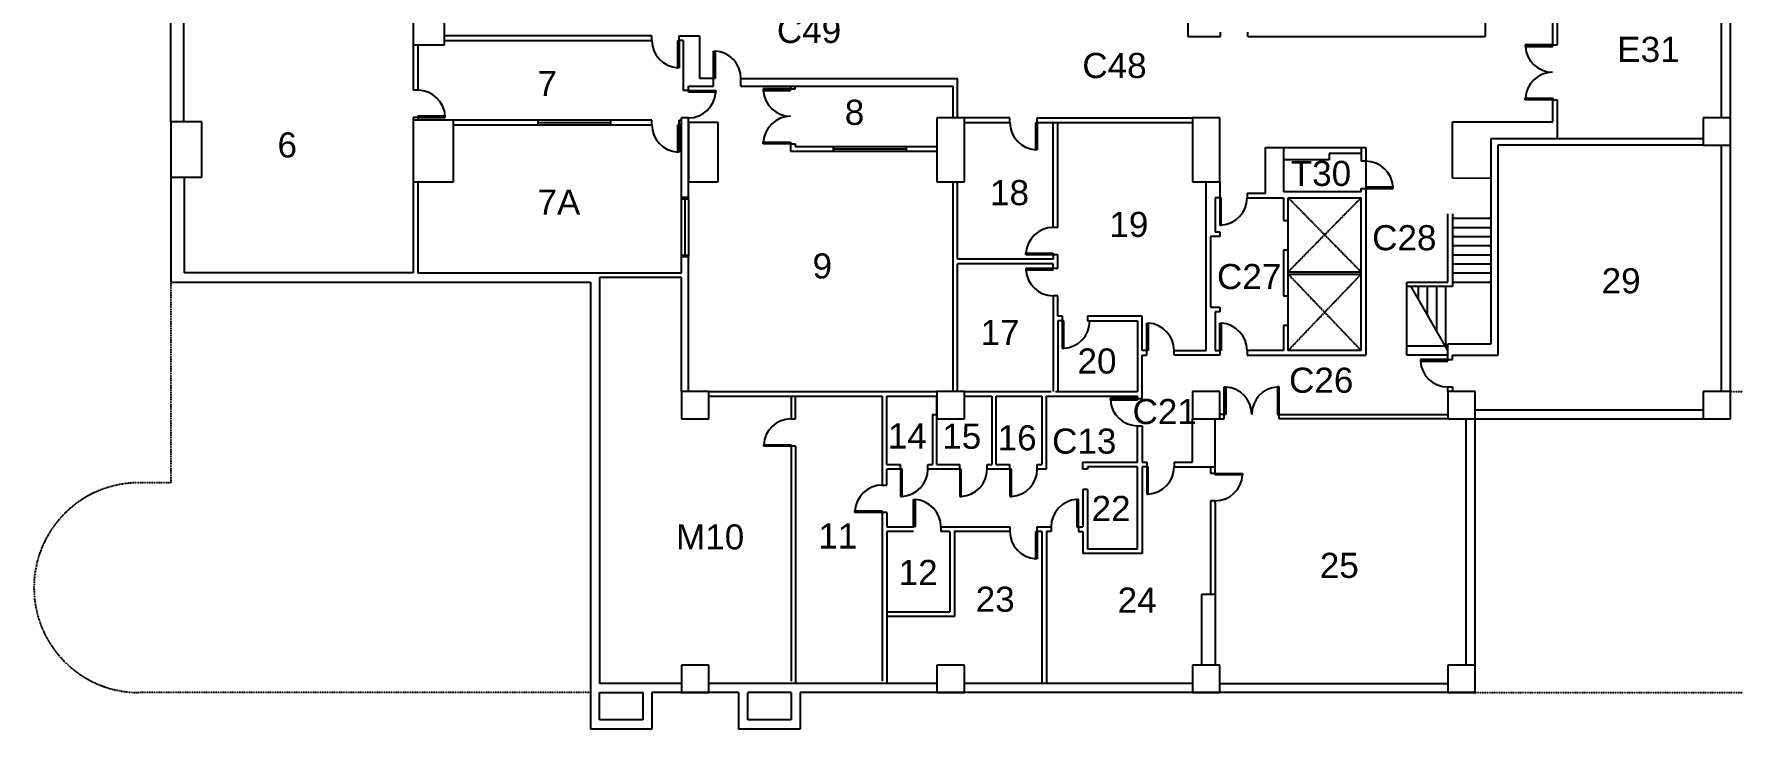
# Model space of a CAD drawing. Header units: inches. Extents: x -22 to 3512, y -1921 to 671.
# Drawn here: x 98 to 2332, y -1921 to -1006 of the extents above; entities that cross this region are included whole.
import ezdxf

# ---------------------------------------------------------------- set-up
doc = ezdxf.new("R2010")
doc.units = ezdxf.units.IN
doc.header["$LTSCALE"] = 0.375
doc.header["$MEASUREMENT"] = 0
doc.linetypes.add('CENTERX2', pattern=[4, 2.5, -0.5, 0.5, -0.5])
doc.linetypes.add('HIDDEN', pattern=[0.375, 0.25, -0.125])
for name, color, linetype in [('A-DOOR', 4, 'CONTINUOUS'), ('A-FLOR-STRS', 4, 'CONTINUOUS'), ('A-GLAZ', 3, 'CONTINUOUS'), ('A-PFLR-TEXT', 3, 'CONTINUOUS'), ('A-ROOF-OTLN', 6, 'CONTINUOUS'), ('A-WALL', 5, 'CONTINUOUS'), ('A-WALL-JAMB', 6, 'CONTINUOUS'), ('S-COLS', 6, 'CONTINUOUS')]:
    doc.layers.add(name, color=color, linetype=linetype)
doc.styles.get("Standard").update_dxf_attribs({"font": 'arial.ttf'})

msp = doc.modelspace()

# ---------------------------------------------------------------- linework, layer by layer
at = {"layer": 'A-DOOR'}
for p, q in [((945.5, -1050.8), (945.5, -1014.8)), ((945.5, -1014.8), (947.5, -1014.8)), ((947.5, -1014.8), (947.5, -1050.8)), ((2096.5, -1020.8), (2060.5, -1020.8)), ((2060.5, -1020.8), (2060.5, -1022.8)), ((2060.5, -1022.8), (2096.5, -1022.8)), ((2096.5, -1022.8), (2096.5, -1020.8)), ((992.5, -1064.8), (992.5, -1028.8)), ((992.5, -1028.8), (994.5, -1028.8)), ((994.5, -1028.8), (994.5, -1064.8)), ((947.5, -1050.8), (945.5, -1050.8)), ((994.5, -1064.8), (992.5, -1064.8)), ((959.5, -1080.8), (995.5, -1080.8)), ((959.5, -1082.8), (959.5, -1080.8)), ((995.5, -1082.8), (959.5, -1082.8)), ((995.5, -1080.8), (995.5, -1082.8)), ((1093.9, -1078.7), (1057.9, -1078.7)), ((1057.9, -1078.7), (1057.9, -1080.7)), ((1057.9, -1080.7), (1093.9, -1080.7)), ((1093.9, -1080.7), (1093.9, -1078.7)), ((2060.5, -1092.8), (2060.5, -1090.8)), ((2060.5, -1090.8), (2096.5, -1090.8)), ((2096.5, -1092.8), (2060.5, -1092.8)), ((2096.5, -1090.8), (2096.5, -1092.8)), ((639.5, -1114.3), (603.5, -1114.3)), ((603.5, -1114.3), (603.5, -1116.3)), ((603.5, -1116.3), (639.5, -1116.3)), ((639.5, -1116.3), (639.5, -1114.3)), ((945.5, -1161.8), (945.5, -1125.8)), ((945.5, -1125.8), (947.5, -1125.8)), ((947.5, -1125.8), (947.5, -1161.8)), ((1416.5, -1158.8), (1416.5, -1122.8)), ((1416.5, -1122.8), (1418.5, -1122.8)), ((1418.5, -1122.8), (1418.5, -1158.8)), ((1057.9, -1150.7), (1057.9, -1148.7)), ((1057.9, -1148.7), (1093.9, -1148.7)), ((1093.9, -1150.7), (1057.9, -1150.7)), ((1093.9, -1148.7), (1093.9, -1150.7)), ((1418.5, -1158.8), (1416.5, -1158.8)), ((947.5, -1161.8), (945.5, -1161.8)), ((1658.5, -1221.8), (1658.5, -1257.8)), ((1660.5, -1221.8), (1658.5, -1221.8)), ((1660.5, -1257.8), (1660.5, -1221.8)), ((1886.5, -1207.8), (1850.5, -1207.8)), ((1850.5, -1207.8), (1850.5, -1209.8)), ((1850.5, -1209.8), (1886.5, -1209.8)), ((1886.5, -1209.8), (1886.5, -1207.8)), ((1658.5, -1257.8), (1660.5, -1257.8)), ((1403.4, -1296.8), (1403.4, -1294.8)), ((1403.4, -1294.8), (1439.4, -1294.8)), ((1439.4, -1294.8), (1439.4, -1296.8)), ((1439.4, -1296.8), (1403.4, -1296.8)), ((1439.4, -1314.8), (1403.4, -1314.8)), ((1403.4, -1314.8), (1403.4, -1316.8)), ((1403.4, -1316.8), (1439.4, -1316.8)), ((1439.4, -1316.8), (1439.4, -1314.8)), ((1451.4, -1383.8), (1451.4, -1419.8)), ((1453.4, -1383.8), (1451.4, -1383.8)), ((1453.4, -1419.8), (1453.4, -1383.8)), ((1562.5, -1422.8), (1562.5, -1386.8)), ((1562.5, -1386.8), (1564.5, -1386.8)), ((1564.5, -1386.8), (1564.5, -1422.8)), ((1658.5, -1422.8), (1658.5, -1386.8)), ((1658.5, -1386.8), (1660.5, -1386.8)), ((1660.5, -1386.8), (1660.5, -1422.8)), ((1451.4, -1419.8), (1453.4, -1419.8)), ((1564.5, -1422.8), (1562.5, -1422.8)), ((1660.5, -1422.8), (1658.5, -1422.8)), ((1958.5, -1434.8), (1922.5, -1434.8)), ((1922.5, -1434.8), (1922.5, -1436.8)), ((1922.5, -1436.8), (1958.5, -1436.8)), ((1958.5, -1436.8), (1958.5, -1434.8)), ((1664.5, -1506.8), (1664.5, -1470.8)), ((1664.5, -1470.8), (1666.5, -1470.8)), ((1666.5, -1470.8), (1666.5, -1506.8)), ((1736.5, -1470.8), (1734.5, -1470.8)), ((1734.5, -1470.8), (1734.5, -1506.8)), ((1736.5, -1506.8), (1736.5, -1470.8)), ((1550.5, -1485.8), (1514.5, -1485.8)), ((1514.5, -1485.8), (1514.5, -1487.8)), ((1514.5, -1487.8), (1550.5, -1487.8)), ((1550.5, -1487.8), (1550.5, -1485.8)), ((1666.5, -1506.8), (1664.5, -1506.8)), ((1734.5, -1506.8), (1736.5, -1506.8)), ((1058.5, -1548.8), (1058.5, -1546.8)), ((1058.5, -1546.8), (1094.5, -1546.8)), ((1094.5, -1548.8), (1058.5, -1548.8)), ((1094.5, -1546.8), (1094.5, -1548.8)), ((1238.5, -1578.8), (1238.5, -1614.8)), ((1240.5, -1578.8), (1238.5, -1578.8)), ((1240.5, -1614.8), (1240.5, -1578.8)), ((1316.5, -1578.8), (1316.5, -1614.8)), ((1318.5, -1578.8), (1316.5, -1578.8)), ((1318.5, -1614.8), (1318.5, -1578.8)), ((1382.5, -1578.8), (1382.5, -1614.8)), ((1384.5, -1578.8), (1382.5, -1578.8)), ((1384.5, -1614.8), (1384.5, -1578.8)), ((1562.5, -1575.8), (1562.5, -1611.8)), ((1564.5, -1575.8), (1562.5, -1575.8)), ((1564.5, -1611.8), (1564.5, -1575.8)), ((1652.5, -1584.5), (1688.5, -1584.5)), ((1652.5, -1586.5), (1652.5, -1584.5)), ((1688.5, -1584.5), (1688.5, -1586.5)), ((1688.5, -1586.5), (1652.5, -1586.5)), ((1238.5, -1614.8), (1240.5, -1614.8)), ((1255.6, -1654.8), (1255.6, -1618.8)), ((1255.6, -1618.8), (1257.6, -1618.8)), ((1257.6, -1618.8), (1257.6, -1654.8)), ((1316.5, -1614.8), (1318.5, -1614.8)), ((1382.5, -1614.8), (1384.5, -1614.8)), ((1472.5, -1618.8), (1470.5, -1618.8)), ((1470.5, -1618.8), (1470.5, -1654.8)), ((1472.5, -1654.8), (1472.5, -1618.8)), ((1562.5, -1611.8), (1564.5, -1611.8)), ((1178.5, -1635.8), (1178.5, -1633.8)), ((1178.5, -1633.8), (1214.5, -1633.8)), ((1214.5, -1635.8), (1178.5, -1635.8)), ((1214.5, -1633.8), (1214.5, -1635.8)), ((1257.6, -1654.8), (1255.6, -1654.8)), ((1416.5, -1696.8), (1416.5, -1660.8)), ((1416.5, -1660.8), (1418.5, -1660.8)), ((1418.5, -1660.8), (1418.5, -1696.8)), ((1470.5, -1654.8), (1472.5, -1654.8)), ((1418.5, -1696.8), (1416.5, -1696.8))]:
    msp.add_line(p, q, dxfattribs=at)
for centre, start, end in [((947.5, -1014.8), 180, 266.8153), ((2096.5, -1020.8), 183.1689, 269.9841), ((992.5, -1064.8), 360, 86.8153), ((2096.5, -1092.8), 90.0159, 176.8311), ((603.5, -1116.3), 3.1847, 90), ((959.5, -1080.8), 270, 356.8153), ((1093.9, -1078.7), 183.1847, 270), ((1093.9, -1150.7), 90, 176.8153), ((947.5, -1125.8), 180, 266.8153), ((1418.5, -1122.8), 180, 266.8153), ((1850.5, -1209.8), 3.1847, 90), ((1658.5, -1221.8), 273.1847, 0), ((1439.4, -1296.8), 90, 176.8153), ((1439.4, -1314.8), 183.1847, 270), ((1451.4, -1383.8), 273.1847, 0), ((1562.5, -1422.8), 0, 86.8153), ((1658.5, -1422.8), 0, 86.8153), ((1958.5, -1434.8), 183.1847, 270), ((1664.5, -1506.8), 0, 86.8153), ((1736.5, -1506.8), 93.1847, 180), ((1550.5, -1485.8), 183.1847, 270), ((1094.5, -1548.8), 90, 176.8153), ((1238.5, -1578.8), 273.1847, 0), ((1316.5, -1578.8), 273.1847, 0), ((1382.5, -1578.8), 273.1847, 0), ((1562.5, -1575.8), 273.1847, 0), ((1214.5, -1635.8), 90, 176.8153), ((1652.5, -1584.5), 270, 356.8153), ((1255.6, -1654.8), 0, 86.8153), ((1472.5, -1654.8), 93.1847, 180), ((1418.5, -1660.8), 180, 266.8153)]:
    msp.add_arc(centre, 36, start, end, dxfattribs=at)
at = {"layer": 'A-FLOR-STRS'}
for p, q in [((1964.5, -1248.8), (2015.5, -1248.8)), ((1964.5, -1260.8), (2015.5, -1260.8)), ((1964.5, -1272.8), (2015.5, -1272.8)), ((1964.5, -1284.8), (2015.5, -1284.8)), ((1964.5, -1296.8), (2015.5, -1296.8)), ((1964.5, -1308.8), (2015.5, -1308.8)), ((1958.5, -1422.8), (1910.5, -1338.8)), ((1919.5, -1338.8), (1919.5, -1354.6)), ((1931.5, -1338.8), (1931.5, -1375.6)), ((1943.5, -1338.8), (1943.5, -1396.6)), ((1955.5, -1338.8), (1955.5, -1417.6)), ((1964.5, -1320.8), (2015.5, -1320.8)), ((1964.5, -1332.8), (2015.5, -1332.8))]:
    msp.add_line(p, q, dxfattribs=at)
at = {"layer": 'A-GLAZ'}
for p, q in [((761.6, -1125.8), (761.6, -1119.8)), ((761.6, -1122.8), (857.6, -1122.8)), ((857.6, -1125.8), (857.6, -1119.8)), ((1150.5, -1160.5), (1150.5, -1154.5)), ((1150.5, -1157.5), (1246.5, -1157.5)), ((1246.5, -1160.5), (1246.5, -1154.5)), ((950.5, -1297.7), (950.5, -1223.7)), ((955, -1297.7), (955, -1223.7)), ((959.5, -1223.7), (959.5, -1297.7))]:
    msp.add_line(p, q, dxfattribs=at)
at = {"layer": 'A-ROOF-OTLN', "linetype": 'HIDDEN', "ltscale": 0.5}
for p, q in [((278.5, -1332.8), (278.5, -1596.8)), ((2330.5, -1476.8), (3332.5, -1476.8)), ((278.5, -1596.8), (236.5, -1596.8)), ((830.5, -1872.8), (236.5, -1872.8)), ((1994.5, -1872.8), (3374.5, -1872.8))]:
    msp.add_line(p, q, dxfattribs=at)
msp.add_arc((236.5, -1734.8), 138, 90, 270, dxfattribs=at)
at = {"layer": 'A-WALL'}
for p, q in [((2330.5, -1512.8), (2330.5, 341.2)), ((2007.5, -777.8), (2007.5, -1009.8)), ((295.5, -1121.8), (295.5, -868.8)), ((278.5, -1121.8), (278.5, -894.8)), ((2096.5, -1020.8), (2096.5, -900.8)), ((2102.5, -924.8), (2102.5, -1020.8)), ((2318.5, -1116.8), (2318.5, -924.8)), ((1616.5, -951.8), (1616.5, -1009.8)), ((1659.5, -1009.8), (1659.5, -1003.8)), ((1695.5, -1009.8), (1695.5, -1003.8)), ((597.5, -1020.8), (597.5, -1080.3)), ((603.5, -1020.8), (603.5, -1080.3)), ((911.5, -1008.8), (638.5, -1008.8)), ((638.5, -1014.8), (911.5, -1014.8)), ((911.5, -1014.8), (911.5, -1008.8)), ((947.5, -1008.8), (974.5, -1008.8)), ((947.5, -1014.8), (947.5, -1008.8)), ((952.5, -1014.8), (947.5, -1014.8)), ((952.5, -1014.8), (952.5, -1080.8)), ((974.5, -1064.8), (974.5, -1008.8)), ((1616.5, -1009.8), (1659.5, -1009.8)), ((1695.5, -1009.8), (2007.5, -1009.8)), ((2096.5, -1020.8), (2102.5, -1020.8)), ((992.5, -1064.8), (974.5, -1064.8)), ((992.5, -1074.8), (992.5, -1064.8)), ((1028.5, -1064.8), (1313.4, -1064.8)), ((1028.5, -1074.8), (1028.5, -1064.8)), ((1313.4, -1116.8), (1313.4, -1064.8)), ((603.5, -1080.3), (597.5, -1080.3)), ((959.5, -1080.8), (952.5, -1080.8)), ((959.5, -1080.8), (959.5, -1074.8)), ((959.5, -1074.8), (992.5, -1074.8)), ((1028.5, -1074.8), (1307.4, -1074.8)), ((1093.9, -1074.8), (1093.9, -1078.7)), ((1093.9, -1078.7), (1099.9, -1078.7)), ((1099.9, -1078.7), (1099.9, -1074.8)), ((1307.4, -1074.8), (1307.4, -1116.8)), ((2096.5, -1092.8), (2102.5, -1092.8)), ((2096.5, -1121.9), (2096.5, -1092.8)), ((2102.5, -1092.8), (2102.5, -1143.8)), ((603.5, -1116.3), (597.5, -1116.3)), ((597.5, -1116.3), (597.5, -1119.8)), ((603.5, -1116.3), (603.5, -1119.8)), ((950.5, -1221.7), (950.5, -1116.8)), ((959.5, -1116.8), (950.5, -1116.8)), ((959.5, -1221.7), (959.5, -1116.8)), ((1382.5, -1116.8), (1322.5, -1116.8)), ((1382.5, -1122.8), (1382.5, -1116.8)), ((1418.5, -1116.8), (1622.5, -1116.8)), ((1418.5, -1122.8), (1418.5, -1116.8)), ((911.5, -1119.8), (650.5, -1119.8)), ((650.5, -1125.8), (911.5, -1125.8)), ((911.5, -1125.8), (911.5, -1119.8)), ((947.5, -1119.8), (950.5, -1119.8)), ((947.5, -1125.8), (947.5, -1119.8)), ((950.5, -1125.8), (947.5, -1125.8)), ((1322.5, -1122.8), (1382.5, -1122.8)), ((1418.5, -1122.8), (1622.5, -1122.8)), ((1439.4, -1260.8), (1439.4, -1122.8)), ((1445.4, -1260.8), (1445.4, -1122.8)), ((1964.5, -1195.8), (1964.5, -1121.9)), ((1964.5, -1121.9), (2096.5, -1121.9)), ((1093.9, -1150.7), (1099.9, -1150.7)), ((1093.9, -1150.7), (1093.9, -1160.5)), ((1093.9, -1160.5), (1286.5, -1160.5)), ((1099.9, -1150.7), (1099.9, -1154.5)), ((1099.9, -1154.5), (1286.5, -1154.5)), ((1718.5, -1155.8), (1850.5, -1155.8)), ((1718.5, -1215.8), (1718.5, -1155.8)), ((1742.5, -1155.9), (1742.5, -1213.8)), ((1844.5, -1155.9), (1844.5, -1173.8)), ((1850.5, -1155.8), (1850.5, -1173.8)), ((1850.5, -1155.8), (1850.5, -1425.8)), ((2015.5, -1413.8), (2015.5, -1143.8)), ((2015.5, -1143.8), (2294.5, -1143.8)), ((2024.5, -1152.8), (2024.5, -1428.8)), ((2294.5, -1152.8), (2024.5, -1152.8)), ((2318.5, -1476.8), (2318.5, -1152.8)), ((1802.5, -1171.8), (1742.5, -1171.8)), ((1844.5, -1163.8), (1802.5, -1163.8)), ((1802.5, -1163.8), (1802.5, -1171.8)), ((1850.5, -1173.8), (1844.5, -1173.8)), ((278.5, -1194.8), (278.5, -1332.8)), ((296.5, -1320.8), (296.5, -1194.8)), ((597.5, -1200.8), (597.5, -1320.8)), ((603.5, -1200.8), (603.5, -1320.8)), ((1307.4, -1200.8), (1307.4, -1476.8)), ((1313.4, -1302.8), (1313.4, -1200.8)), ((1640.5, -1422.8), (1640.5, -1200.8)), ((1658.5, -1200.8), (1658.5, -1221.8)), ((1964.5, -1195.8), (2015.5, -1195.9)), ((959.5, -1221.7), (950.5, -1221.7)), ((1652.5, -1221.8), (1652.5, -1266.8)), ((1658.5, -1221.8), (1652.5, -1221.8)), ((1694.5, -1215.8), (1718.5, -1215.8)), ((1694.5, -1215.8), (1694.5, -1221.8)), ((1694.5, -1221.8), (1742.5, -1221.8)), ((1742.5, -1213.8), (1844.5, -1213.8)), ((1742.5, -1221.8), (1742.5, -1251.8)), ((1748.5, -1221.8), (1844.5, -1221.8)), ((1748.5, -1422.8), (1748.5, -1221.8)), ((1844.5, -1209.8), (1850.5, -1209.8)), ((1844.5, -1213.8), (1844.5, -1209.8)), ((1844.5, -1422.8), (1844.5, -1221.8)), ((1850.5, -1209.8), (1850.5, -1428.8)), ((1958.5, -1332.8), (1958.5, -1242.8)), ((1964.5, -1242.8), (1964.5, -1338.8)), ((1445.4, -1260.8), (1439.4, -1260.8)), ((1646.5, -1272.8), (1646.5, -1365.8)), ((1658.5, -1272.8), (1646.5, -1272.8)), ((1652.5, -1266.8), (1658.5, -1266.8)), ((1658.5, -1266.8), (1658.5, -1272.8)), ((1742.5, -1251.8), (1748.5, -1251.8)), ((1742.5, -1290.8), (1742.5, -1350.8)), ((1748.5, -1290.8), (1742.5, -1290.8)), ((950.5, -1320.8), (950.5, -1299.7)), ((959.5, -1299.7), (950.5, -1299.7)), ((959.5, -1476.8), (959.5, -1299.7)), ((1439.4, -1302.8), (1313.4, -1302.8)), ((1439.4, -1308.8), (1313.4, -1308.8)), ((1313.4, -1476.8), (1313.4, -1308.8)), ((1439.4, -1296.8), (1439.4, -1302.8)), ((1445.4, -1296.8), (1439.4, -1296.8)), ((1439.4, -1314.8), (1439.4, -1308.8)), ((1445.4, -1314.8), (1439.4, -1314.8)), ((1445.4, -1314.8), (1445.4, -1296.8)), ((278.5, -1332.8), (830.5, -1332.8)), ((597.5, -1320.8), (296.5, -1320.8)), ((603.5, -1320.8), (950.5, -1320.8)), ((830.5, -1332.8), (830.5, -1920.8)), ((842.5, -1326.8), (842.5, -1860.8)), ((950.5, -1326.8), (842.5, -1326.8)), ((950.5, -1476.8), (950.5, -1326.8)), ((1748.5, -1319.4), (1844.5, -1319.4)), ((1748.5, -1322.3), (1844.5, -1322.3)), ((1904.5, -1428.8), (1904.5, -1332.8)), ((1904.5, -1332.8), (1958.5, -1332.8)), ((1964.5, -1338.8), (1904.5, -1338.8)), ((1439.4, -1350.8), (1439.4, -1476.8)), ((1445.4, -1350.8), (1439.4, -1350.8)), ((1445.4, -1377.8), (1445.4, -1350.8)), ((1742.5, -1350.8), (1748.5, -1350.8)), ((1451.4, -1377.8), (1445.4, -1377.8)), ((1445.4, -1383.8), (1445.4, -1476.8)), ((1451.4, -1383.8), (1445.4, -1383.8)), ((1451.4, -1377.8), (1451.4, -1383.8)), ((1556.5, -1377.8), (1484.5, -1377.8)), ((1484.5, -1377.8), (1484.5, -1383.8)), ((1484.5, -1383.8), (1550.5, -1383.8)), ((1550.5, -1383.8), (1550.5, -1476.8)), ((1556.5, -1422.8), (1556.5, -1377.8)), ((1646.5, -1365.8), (1658.5, -1365.8)), ((1652.5, -1371.8), (1652.5, -1422.8)), ((1658.5, -1371.8), (1652.5, -1371.8)), ((1658.5, -1365.8), (1658.5, -1371.8)), ((1742.5, -1389.8), (1742.5, -1422.8)), ((1748.5, -1389.8), (1742.5, -1389.8)), ((1562.5, -1422.8), (1556.5, -1422.8)), ((1556.5, -1485.8), (1556.5, -1428.8)), ((1556.5, -1428.8), (1562.5, -1428.8)), ((1562.5, -1428.8), (1562.5, -1422.8)), ((1598.5, -1422.8), (1640.5, -1422.8)), ((1598.5, -1428.8), (1598.5, -1422.8)), ((1658.5, -1428.8), (1598.5, -1428.8)), ((1652.5, -1422.8), (1658.5, -1422.8)), ((1658.5, -1422.8), (1658.5, -1428.8)), ((1742.5, -1422.8), (1694.5, -1422.8)), ((1694.5, -1422.8), (1694.5, -1428.8)), ((1694.5, -1428.8), (1850.5, -1428.8)), ((1844.5, -1422.8), (1748.5, -1422.8)), ((1904.5, -1416.8), (1955, -1416.8)), ((1958.5, -1428.8), (1904.5, -1428.8)), ((1958.5, -1413.8), (2015.5, -1413.8)), ((1958.5, -1428.8), (1958.5, -1413.8)), ((1958.5, -1434.8), (1958.5, -1428.8)), ((1964.5, -1428.8), (2024.5, -1428.8)), ((1964.5, -1434.8), (1964.5, -1428.8)), ((1958.5, -1434.8), (1964.5, -1434.8)), ((1958.5, -1470.8), (1964.5, -1470.8)), ((1958.5, -1476.8), (1958.5, -1470.8)), ((1964.5, -1470.8), (1964.5, -1476.8)), ((986.5, -1476.8), (1286.5, -1476.8)), ((986.5, -1482.8), (1214.5, -1482.8)), ((1094.5, -1482.8), (1094.5, -1512.8)), ((1100.5, -1512.8), (1100.5, -1482.8)), ((1214.5, -1482.8), (1214.5, -1599.8)), ((1220.5, -1482.8), (1286.5, -1482.8)), ((1220.5, -1572.8), (1220.5, -1482.8)), ((1286.5, -1572.8), (1286.5, -1482.8)), ((1322.5, -1476.8), (1436.5, -1476.8)), ((1322.5, -1482.8), (1358.5, -1482.8)), ((1358.5, -1482.8), (1358.5, -1572.8)), ((1364.5, -1572.8), (1364.5, -1482.8)), ((1364.5, -1482.8), (1424.5, -1482.8)), ((1424.5, -1482.8), (1424.5, -1572.8)), ((1430.5, -1482.8), (1550.5, -1482.8)), ((1430.5, -1578.8), (1430.5, -1482.8)), ((1442.5, -1476.8), (1550.5, -1476.8)), ((1550.5, -1485.8), (1550.5, -1482.8)), ((1550.5, -1485.8), (1556.5, -1485.8)), ((1094.5, -1512.8), (1100.5, -1512.8)), ((1280.5, -1506.8), (1280.5, -1572.8)), ((1280.5, -1506.8), (1286.5, -1506.8)), ((1622.5, -1569.8), (1622.5, -1512.8)), ((1652.5, -1586.5), (1652.5, -1512.8)), ((1664.5, -1506.8), (1658.5, -1506.8)), ((1658.5, -1512.8), (1664.5, -1512.8)), ((1664.5, -1512.8), (1664.5, -1506.8)), ((1736.5, -1506.8), (1958.5, -1506.8)), ((1736.5, -1512.8), (1736.5, -1506.8)), ((1958.5, -1512.8), (1736.5, -1512.8)), ((1982.5, -1836.8), (1982.5, -1512.8)), ((1994.5, -1500.8), (2294.5, -1500.8)), ((1994.5, -1836.8), (1994.5, -1512.8)), ((1994.5, -1512.8), (2330.5, -1512.8)), ((1550.5, -1569.8), (1550.5, -1521.8)), ((1550.5, -1521.8), (1556.5, -1521.8)), ((1556.5, -1521.8), (1556.5, -1569.8)), ((1094.5, -1548.8), (1094.5, -1857.8)), ((1100.5, -1548.8), (1094.5, -1548.8)), ((1100.5, -1548.8), (1100.5, -1860.8)), ((1220.5, -1572.8), (1238.5, -1572.8)), ((1238.5, -1578.8), (1220.5, -1578.8)), ((1220.5, -1599.8), (1220.5, -1578.8)), ((1238.5, -1578.8), (1238.5, -1572.8)), ((1274.5, -1572.8), (1280.5, -1572.8)), ((1274.5, -1578.8), (1274.5, -1572.8)), ((1316.5, -1578.8), (1274.5, -1578.8)), ((1286.5, -1572.8), (1316.5, -1572.8)), ((1316.5, -1578.8), (1316.5, -1572.8)), ((1352.5, -1572.8), (1358.5, -1572.8)), ((1352.5, -1578.8), (1352.5, -1572.8)), ((1382.5, -1578.8), (1352.5, -1578.8)), ((1364.5, -1572.8), (1382.5, -1572.8)), ((1382.5, -1578.8), (1382.5, -1572.8)), ((1418.5, -1572.8), (1424.5, -1572.8)), ((1418.5, -1578.8), (1418.5, -1572.8)), ((1430.5, -1578.8), (1418.5, -1578.8)), ((1478.5, -1569.8), (1550.5, -1569.8)), ((1478.5, -1578.8), (1478.5, -1569.8)), ((1484.5, -1578.8), (1478.5, -1578.8)), ((1550.5, -1575.8), (1484.5, -1575.8)), ((1484.5, -1575.8), (1484.5, -1578.8)), ((1550.5, -1683.8), (1550.5, -1575.8)), ((1556.5, -1569.8), (1562.5, -1569.8)), ((1556.5, -1575.8), (1556.5, -1689.8)), ((1562.5, -1575.8), (1556.5, -1575.8)), ((1562.5, -1569.8), (1562.5, -1575.8)), ((1598.5, -1569.8), (1622.5, -1569.8)), ((1598.5, -1569.8), (1598.5, -1575.8)), ((1598.5, -1575.8), (1634.5, -1575.8)), ((1634.5, -1575.8), (1652.5, -1575.8)), ((1646.5, -1575.8), (1646.5, -1584.5)), ((1652.5, -1584.5), (1646.5, -1584.5)), ((1214.5, -1599.8), (1220.5, -1599.8)), ((1478.5, -1605.8), (1478.5, -1647.8)), ((1484.5, -1605.8), (1478.5, -1605.8)), ((1484.5, -1605.8), (1484.5, -1683.8)), ((1646.5, -1620.5), (1646.5, -1743.8)), ((1652.5, -1620.5), (1646.5, -1620.5)), ((1652.5, -1623.8), (1652.5, -1620.5)), ((1652.5, -1623.8), (1652.5, -1743.8)), ((1214.5, -1635.8), (1214.5, -1857.8)), ((1220.5, -1635.8), (1214.5, -1635.8)), ((1220.5, -1635.8), (1220.5, -1654.8)), ((1255.6, -1641.8), (1255.6, -1647.8)), ((1478.5, -1647.8), (1478.5, -1654.8)), ((1220.5, -1654.8), (1255.6, -1654.8)), ((1220.5, -1660.8), (1220.5, -1860.8)), ((1255.6, -1660.8), (1220.5, -1660.8)), ((1291.6, -1654.8), (1382.5, -1654.8)), ((1291.6, -1654.8), (1291.6, -1660.8)), ((1302.8, -1660.8), (1291.6, -1660.8)), ((1303.5, -1660.8), (1303.5, -1766.8)), ((1382.5, -1660.8), (1308.8, -1660.8)), ((1309.5, -1660.8), (1309.5, -1772.8)), ((1382.5, -1654.8), (1382.5, -1660.8)), ((1418.5, -1654.8), (1436.5, -1654.8)), ((1418.5, -1660.8), (1418.5, -1654.8)), ((1424.5, -1660.8), (1418.5, -1660.8)), ((1424.5, -1660.8), (1424.5, -1860.8)), ((1430.5, -1660.8), (1430.5, -1860.8)), ((1436.5, -1660.8), (1430.5, -1660.8)), ((1436.5, -1654.8), (1436.5, -1660.8)), ((1472.5, -1654.8), (1478.5, -1654.8)), ((1472.5, -1654.8), (1472.5, -1660.8)), ((1472.5, -1660.8), (1478.5, -1660.8)), ((1478.5, -1660.8), (1478.5, -1689.8)), ((1556.5, -1689.8), (1478.5, -1689.8)), ((1484.5, -1683.8), (1550.5, -1683.8)), ((1634.5, -1743.8), (1634.5, -1836.8)), ((1652.5, -1743.8), (1634.5, -1743.8)), ((1652.5, -1743.8), (1652.5, -1836.8)), ((1220.5, -1766.8), (1303.5, -1766.8)), ((1309.5, -1772.8), (1220.5, -1772.8)), ((950.5, -1860.8), (842.5, -1860.8)), ((842.5, -1872.8), (899.5, -1872.8)), ((842.5, -1908.8), (842.5, -1872.8)), ((899.5, -1872.8), (899.5, -1908.8)), ((1025.5, -1872.8), (911.5, -1872.8)), ((911.5, -1872.8), (911.5, -1920.8)), ((1286.5, -1860.8), (986.5, -1860.8)), ((1025.5, -1872.8), (1025.5, -1920.8)), ((1094.5, -1872.8), (1037.5, -1872.8)), ((1037.5, -1908.8), (1037.5, -1872.8)), ((1094.5, -1872.8), (1094.5, -1908.8)), ((1994.5, -1872.8), (1106.5, -1872.8)), ((1106.5, -1872.8), (1106.5, -1920.8)), ((1622.5, -1860.8), (1322.5, -1860.8)), ((1658.5, -1860.8), (1958.5, -1860.8)), ((911.5, -1920.8), (830.5, -1920.8)), ((899.5, -1908.8), (842.5, -1908.8)), ((1106.5, -1920.8), (1025.5, -1920.8)), ((1094.5, -1908.8), (1037.5, -1908.8))]:
    msp.add_line(p, q, dxfattribs=at)
at = {"layer": 'A-WALL', "linetype": 'CENTERX2'}
for p, q in [((1748.5, -1221.8), (1844.5, -1319.4)), ((1844.5, -1221.8), (1748.5, -1319.4)), ((1748.5, -1322.3), (1844.5, -1422.8)), ((1844.5, -1322.3), (1748.5, -1422.8))]:
    msp.add_line(p, q, dxfattribs=at)
at = {"layer": 'A-WALL-JAMB'}
for p, q in [((950.5, -1223.7), (950.5, -1221.7)), ((959.5, -1223.7), (950.5, -1223.7)), ((959.5, -1223.7), (959.5, -1221.7)), ((959.5, -1297.7), (950.5, -1297.7)), ((950.5, -1299.7), (950.5, -1297.7)), ((959.5, -1297.7), (959.5, -1299.7))]:
    msp.add_line(p, q, dxfattribs=at)
at = {"layer": 'S-COLS'}
for p, q in [((597.5, -952.8), (597.5, -1020.8)), ((638.5, -1020.8), (638.5, -952.8)), ((597.5, -1020.8), (638.5, -1020.8)), ((1322.5, -1116.8), (1286.5, -1116.8)), ((1286.5, -1116.8), (1286.5, -1200.8)), ((1322.5, -1200.8), (1322.5, -1116.8)), ((1658.5, -1116.8), (1622.5, -1116.8)), ((1622.5, -1116.8), (1622.5, -1200.8)), ((1658.5, -1200.8), (1658.5, -1116.8)), ((2330.5, -1116.8), (2294.5, -1116.8)), ((2294.5, -1116.8), (2294.5, -1152.8)), ((2330.5, -1152.8), (2330.5, -1116.8)), ((319.5, -1121.8), (278.5, -1121.8)), ((278.5, -1121.8), (278.5, -1194.8)), ((319.5, -1194.8), (319.5, -1121.8)), ((650.5, -1119.8), (597.5, -1119.8)), ((597.5, -1119.8), (597.5, -1200.8)), ((650.5, -1200.8), (650.5, -1119.8)), ((998.7, -1122.8), (959.5, -1122.8)), ((959.5, -1122.8), (959.5, -1200.8)), ((998.7, -1200.8), (998.7, -1122.8)), ((2294.5, -1152.8), (2330.5, -1152.8)), ((278.5, -1194.8), (319.5, -1194.8)), ((597.5, -1200.8), (650.5, -1200.8)), ((959.5, -1200.8), (998.7, -1200.8)), ((1286.5, -1200.8), (1322.5, -1200.8)), ((1622.5, -1200.8), (1658.5, -1200.8)), ((986.5, -1476.8), (950.5, -1476.8)), ((950.5, -1476.8), (950.5, -1512.8)), ((986.5, -1512.8), (986.5, -1476.8)), ((1322.5, -1476.8), (1286.5, -1476.8)), ((1286.5, -1476.8), (1286.5, -1512.8)), ((1322.5, -1512.8), (1322.5, -1476.8)), ((1658.5, -1476.8), (1622.5, -1476.8)), ((1622.5, -1476.8), (1622.5, -1512.8)), ((1658.5, -1512.8), (1658.5, -1476.8)), ((1994.5, -1476.8), (1958.5, -1476.8)), ((1958.5, -1476.8), (1958.5, -1512.8)), ((1994.5, -1512.8), (1994.5, -1476.8)), ((2330.5, -1476.8), (2294.5, -1476.8)), ((2294.5, -1476.8), (2294.5, -1512.8)), ((2330.5, -1512.8), (2330.5, -1476.8)), ((950.5, -1512.8), (986.5, -1512.8)), ((1286.5, -1512.8), (1322.5, -1512.8)), ((1622.5, -1512.8), (1658.5, -1512.8)), ((1958.5, -1512.8), (1994.5, -1512.8)), ((2294.5, -1512.8), (2330.5, -1512.8)), ((986.5, -1836.8), (950.5, -1836.8)), ((950.5, -1836.8), (950.5, -1872.8)), ((986.5, -1872.8), (986.5, -1836.8)), ((1322.5, -1836.8), (1286.5, -1836.8)), ((1286.5, -1836.8), (1286.5, -1872.8)), ((1322.5, -1872.8), (1322.5, -1836.8)), ((1658.5, -1836.8), (1622.5, -1836.8)), ((1622.5, -1836.8), (1622.5, -1872.8)), ((1658.5, -1872.8), (1658.5, -1836.8)), ((1994.5, -1836.8), (1958.5, -1836.8)), ((1958.5, -1836.8), (1958.5, -1872.8)), ((1994.5, -1872.8), (1994.5, -1836.8)), ((950.5, -1872.8), (986.5, -1872.8)), ((1286.5, -1872.8), (1322.5, -1872.8)), ((1622.5, -1872.8), (1658.5, -1872.8)), ((1958.5, -1872.8), (1994.5, -1872.8))]:
    msp.add_line(p, q, dxfattribs=at)

# ---------------------------------------------------------------- texts
at = {"layer": 'A-PFLR-TEXT'}
for s, height, p in [('C49', 33.02, (1075.9, -1018.2)), ('E31', 33.02, (2181.5, -1043.1)), ('C48', 33.02, (1477.7, -1064.3)), ('7', 33, (760.9, -1088.1)), ('8', 33, (1165.2, -1125.9)), ('6', 33, (418.9, -1168.8)), ('T30', 33.02, (1751.9, -1206.3)), ('18', 33.02, (1356.3, -1231.6)), ('7A', 33.02, (760.9, -1244.1)), ('19', 33.02, (1513.3, -1273.4)), ('C28', 33.02, (1859, -1290.9)), ('9', 33, (1122.8, -1328)), ('C27', 33.02, (1654.9, -1342)), ('29', 33.02, (2160.9, -1347.5)), ('17', 33.02, (1343.8, -1415.6)), ('20', 33.02, (1471.4, -1453.1)), ('C26', 33.02, (1749.7, -1478.4)), ('C21', 33.02, (1543.8, -1519.6)), ('14', 33.02, (1221.8, -1551.8)), ('15', 33.02, (1293.4, -1552.1)), ('16', 33.02, (1366.3, -1554.1)), ('C13', 33.02, (1437.9, -1558.5)), ('22', 33.02, (1489.9, -1647.1)), ('M10', 33.02, (943.2, -1684.5)), ('11', 33.02, (1130.3, -1683.3)), ('12', 33.02, (1236.1, -1731.3)), ('25', 33.02, (1790.1, -1722)), ('23', 33.02, (1337.4, -1766.5)), ('24', 33.02, (1524.2, -1767.7))]:
    msp.add_text(s, height=height, dxfattribs=at).set_placement(p)

doc.saveas('drawing.dxf')
